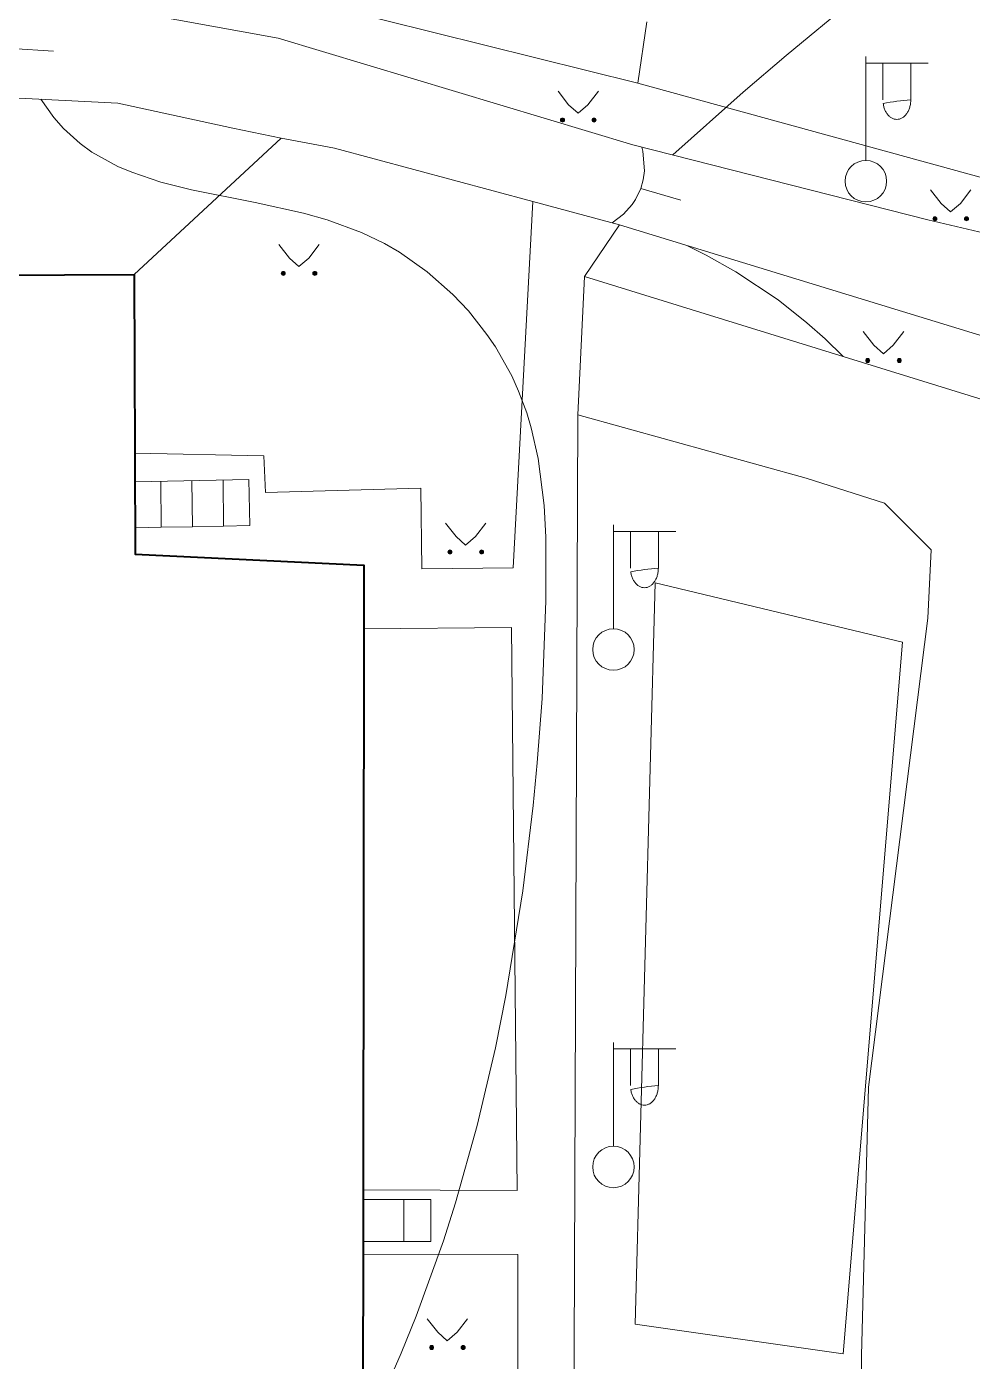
# Model space of a CAD drawing. Extents: x 1000 to 4000, y -5000 to -1000.
# Drawn here: x 1550.1 to 1595.7, y -4227.2 to -4163 of the extents above; entities that cross this region are included whole.
import ezdxf

# ---------------------------------------------------------------- set-up
doc = ezdxf.new("R2010")
doc.units = 0
doc.header["$MEASUREMENT"] = 0
for name, color, linetype in [('СЛОЙ_11', 7, 'CONTINUOUS'), ('СЛОЙ_24', 7, 'CONTINUOUS'), ('СЛОЙ_3', 7, 'CONTINUOUS'), ('СЛОЙ_37', 7, 'CONTINUOUS'), ('СЛОЙ_40', 7, 'CONTINUOUS'), ('СЛОЙ_41', 7, 'CONTINUOUS'), ('СЛОЙ_50', 7, 'CONTINUOUS'), ('СЛОЙ_6', 7, 'CONTINUOUS'), ('СЛОЙ_7', 7, 'CONTINUOUS')]:
    doc.layers.add(name, color=color, linetype=linetype)

msp = doc.modelspace()

# ---------------------------------------------------------------- linework, layer by layer
at = {"layer": 'СЛОЙ_11', "color": 253, "linetype": 'Continuous', "lineweight": 0}
for points in [[(1554.605, -4159.255), (1556.291, -4159.737), (1559.902, -4160.781), (1579.564, -4165.678)], [(1579.564, -4165.678), (1611.307, -4174.392)]]:
    msp.add_lwpolyline(points, dxfattribs=at)
at = {"layer": 'СЛОЙ_24', "color": 253, "linetype": 'Continuous', "lineweight": 0}
for p, q in [((1569.113, -4185.18), (1569.15, -4189.061)), ((1573.557, -4189.019), (1569.15, -4189.061)), ((1579.435, -4225.433), (1580.388, -4189.743)), ((1580.388, -4189.743), (1592.304, -4192.598)), ((1592.304, -4192.598), (1589.444, -4226.861)), ((1589.444, -4226.861), (1579.435, -4225.433))]:
    msp.add_line(p, q, dxfattribs=at)
for points in [[(1550.786, -4161.423), (1562.229, -4163.51), (1579.324, -4168.648), (1593.529, -4172.261), (1609.901, -4176.115), (1611.827, -4176.677), (1612.79, -4177.031)], [(1523.377, -4165.075), (1554.519, -4166.64), (1560.056, -4167.845), (1562.384, -4168.326)], [(1562.384, -4168.326), (1564.952, -4168.808)], [(1564.952, -4168.808), (1574.502, -4171.377)], [(1574.502, -4171.377), (1573.557, -4189.019)], [(1574.502, -4171.377), (1578.676, -4172.501)], [(1578.676, -4172.501), (1576.99, -4174.99)], [(1578.676, -4172.501), (1608.295, -4181.57)], [(1576.99, -4174.99), (1576.669, -4181.653)], [(1576.669, -4181.653), (1576.475, -4230.761), (1576.475, -4238.549), (1576.154, -4242.162), (1573.987, -4244.891), (1571.05, -4245.935), (1550.911, -4246.097)], [(1569.113, -4185.18), (1561.628, -4185.397), (1561.547, -4183.62), (1555.331, -4183.498)], [(1573.471, -4191.892), (1566.363, -4191.958)], [(1573.471, -4191.892), (1573.744, -4219.003)], [(1573.744, -4219.003), (1566.33, -4218.97)], [(1573.781, -4222.075), (1566.326, -4222.064)], [(1573.781, -4222.075), (1573.781, -4227.934)]]:
    msp.add_lwpolyline(points, dxfattribs=at)
at = {"layer": 'СЛОЙ_3', "color": 253, "linetype": 'Continuous', "lineweight": 0}
for p, q in [((1590.542, -4169.398), (1590.542, -4164.398)), ((1590.542, -4167.398), (1590.542, -4164.398)), ((1590.542, -4164.712), (1593.542, -4164.712)), ((1591.363, -4166.48), (1591.363, -4164.712)), ((1592.705, -4166.48), (1592.705, -4164.712)), ((1578.383, -4191.95), (1578.383, -4186.95)), ((1578.383, -4189.95), (1578.383, -4186.95)), ((1578.383, -4187.264), (1581.383, -4187.264)), ((1579.204, -4189.032), (1579.204, -4187.264)), ((1580.546, -4189.032), (1580.546, -4187.264)), ((1578.383, -4216.866), (1578.383, -4211.866)), ((1578.383, -4214.866), (1578.383, -4211.866)), ((1578.383, -4212.18), (1581.383, -4212.18)), ((1579.204, -4213.948), (1579.204, -4212.18)), ((1580.546, -4213.948), (1580.546, -4212.18))]:
    msp.add_line(p, q, dxfattribs=at)
for points in [[(1592.705, -4166.48, -0.035191), (1592.692, -4166.664, -0.036545), (1592.654, -4166.841, -0.03934), (1592.592, -4167.004, -0.0437), (1592.509, -4167.147, -0.049642), (1592.407, -4167.264, -0.056748), (1592.291, -4167.351, -0.0637), (1592.165, -4167.405, -0.068204), (1592.034, -4167.423, -0.068204), (1591.903, -4167.405, -0.0637), (1591.777, -4167.351, -0.056748), (1591.661, -4167.264, -0.049642), (1591.559, -4167.147, -0.0437), (1591.476, -4167.004, -0.03934), (1591.414, -4166.841, -0.036545), (1591.376, -4166.664, -0.035191)], [(1580.546, -4189.032, -0.035191), (1580.533, -4189.216, -0.036545), (1580.495, -4189.393, -0.03934), (1580.433, -4189.556, -0.0437), (1580.35, -4189.699, -0.049642), (1580.248, -4189.816, -0.056748), (1580.132, -4189.903, -0.0637), (1580.006, -4189.957, -0.068204), (1579.875, -4189.975, -0.068204), (1579.744, -4189.957, -0.0637), (1579.618, -4189.903, -0.056748), (1579.502, -4189.816, -0.049642), (1579.4, -4189.699, -0.0437), (1579.317, -4189.556, -0.03934), (1579.255, -4189.393, -0.036545), (1579.217, -4189.216, -0.035191)], [(1580.546, -4213.948, -0.035191), (1580.533, -4214.132, -0.036545), (1580.495, -4214.309, -0.03934), (1580.433, -4214.472, -0.0437), (1580.35, -4214.615, -0.049642), (1580.248, -4214.732, -0.056748), (1580.132, -4214.819, -0.0637), (1580.006, -4214.873, -0.068204), (1579.875, -4214.891, -0.068204), (1579.744, -4214.873, -0.0637), (1579.618, -4214.819, -0.056748), (1579.502, -4214.732, -0.049642), (1579.4, -4214.615, -0.0437), (1579.317, -4214.472, -0.03934), (1579.255, -4214.309, -0.036545), (1579.217, -4214.132, -0.035191)]]:
    msp.add_lwpolyline(points, format="xyb", close=True, dxfattribs=at)
for centre in [(1590.542, -4170.398), (1578.383, -4192.95), (1578.383, -4217.866)]:
    msp.add_circle(centre, 1, dxfattribs=at)
at = {"layer": 'СЛОЙ_37', "color": 253, "linetype": 'Continuous', "lineweight": 0}
for points in [[(1576.99, -4174.99), (1598.418, -4181.621), (1602.231, -4182.891), (1605.399, -4185.341), (1605.72, -4188.954), (1599.053, -4226.412), (1595.77, -4250.049), (1595.208, -4251.654), (1594.245, -4253.1), (1591.757, -4255.428), (1590.393, -4256.15), (1588.146, -4256.391), (1567.199, -4255.829), (1551.243, -4252.311)], [(1551.243, -4252.311), (1587.424, -4251.574), (1590.152, -4249.246), (1590.327, -4226.941), (1590.673, -4214.027), (1593.523, -4191.448), (1593.683, -4188.156), (1591.436, -4185.908), (1587.664, -4184.704), (1576.669, -4181.653)]]:
    msp.add_lwpolyline(points, dxfattribs=at)
at = {"layer": 'СЛОЙ_40', "color": 253, "linetype": 'Continuous', "lineweight": 0}
for points in [[(1579.992, -4162.728), (1579.564, -4165.678)], [(1555.292, -4174.898), (1562.384, -4168.326)]]:
    msp.add_lwpolyline(points, dxfattribs=at)
at = {"layer": 'СЛОЙ_41', "color": 253, "linetype": 'Continuous', "lineweight": 0}
for p, q in [((1575.715, -4166.067), (1576.225, -4166.717)), ((1577.665, -4166.067), (1577.155, -4166.717)), ((1576.225, -4166.717), (1576.685, -4167.127)), ((1577.155, -4166.717), (1576.685, -4167.127)), ((1593.652, -4170.822), (1594.162, -4171.472)), ((1595.602, -4170.822), (1595.092, -4171.472)), ((1594.162, -4171.472), (1594.622, -4171.882)), ((1595.092, -4171.472), (1594.622, -4171.882)), ((1562.265, -4173.452), (1562.775, -4174.102)), ((1564.215, -4173.452), (1563.705, -4174.102)), ((1562.775, -4174.102), (1563.235, -4174.512)), ((1563.705, -4174.102), (1563.235, -4174.512)), ((1590.417, -4177.645), (1590.927, -4178.295)), ((1592.367, -4177.645), (1591.857, -4178.295)), ((1590.927, -4178.295), (1591.387, -4178.705)), ((1591.857, -4178.295), (1591.387, -4178.705)), ((1570.295, -4186.864), (1570.805, -4187.514)), ((1572.245, -4186.864), (1571.735, -4187.514)), ((1570.805, -4187.514), (1571.265, -4187.924)), ((1571.735, -4187.514), (1571.265, -4187.924)), ((1569.41, -4225.173), (1569.92, -4225.823)), ((1571.36, -4225.173), (1570.85, -4225.823)), ((1569.92, -4225.823), (1570.38, -4226.233)), ((1570.85, -4225.823), (1570.38, -4226.233))]:
    msp.add_line(p, q, dxfattribs=at)
for centre in [(1575.929, -4167.455), (1577.45, -4167.455), (1593.866, -4172.21), (1595.387, -4172.21), (1562.479, -4174.84), (1564, -4174.84), (1590.631, -4179.033), (1592.152, -4179.033), (1570.509, -4188.252), (1572.03, -4188.252), (1569.624, -4226.561), (1571.145, -4226.561)]:
    msp.add_circle(centre, 0.0976, dxfattribs=at)
for points in [[(1575.833, -4167.474), (1575.831, -4167.455), (1575.833, -4167.436)], [(1575.838, -4167.492), (1575.833, -4167.436), (1575.838, -4167.418)], [(1575.833, -4167.474), (1575.833, -4167.436), (1575.838, -4167.492)], [(1575.847, -4167.509), (1575.838, -4167.418), (1575.847, -4167.401)], [(1575.838, -4167.492), (1575.838, -4167.418), (1575.847, -4167.509)], [(1575.86, -4167.524), (1575.847, -4167.401), (1575.86, -4167.386)], [(1575.847, -4167.509), (1575.847, -4167.401), (1575.86, -4167.524)], [(1575.874, -4167.536), (1575.86, -4167.386), (1575.874, -4167.374)], [(1575.86, -4167.524), (1575.86, -4167.386), (1575.874, -4167.536)], [(1575.891, -4167.545), (1575.874, -4167.374), (1575.891, -4167.365)], [(1575.874, -4167.536), (1575.874, -4167.374), (1575.891, -4167.545)], [(1575.91, -4167.551), (1575.891, -4167.365), (1575.91, -4167.359)], [(1575.891, -4167.545), (1575.891, -4167.365), (1575.91, -4167.551)], [(1575.929, -4167.553), (1575.91, -4167.359), (1575.929, -4167.357)], [(1575.91, -4167.551), (1575.91, -4167.359), (1575.929, -4167.553)], [(1577.354, -4167.474), (1577.352, -4167.455), (1577.354, -4167.436)], [(1577.359, -4167.492), (1577.354, -4167.436), (1577.359, -4167.418)], [(1577.354, -4167.474), (1577.354, -4167.436), (1577.359, -4167.492)], [(1577.368, -4167.509), (1577.359, -4167.418), (1577.368, -4167.401)], [(1577.359, -4167.492), (1577.359, -4167.418), (1577.368, -4167.509)], [(1577.381, -4167.524), (1577.368, -4167.401), (1577.381, -4167.386)], [(1577.368, -4167.509), (1577.368, -4167.401), (1577.381, -4167.524)], [(1577.395, -4167.536), (1577.381, -4167.386), (1577.395, -4167.374)], [(1577.381, -4167.524), (1577.381, -4167.386), (1577.395, -4167.536)], [(1577.412, -4167.545), (1577.395, -4167.374), (1577.412, -4167.365)], [(1577.395, -4167.536), (1577.395, -4167.374), (1577.412, -4167.545)], [(1577.431, -4167.551), (1577.412, -4167.365), (1577.431, -4167.359)], [(1577.412, -4167.545), (1577.412, -4167.365), (1577.431, -4167.551)], [(1577.45, -4167.553), (1577.431, -4167.359), (1577.45, -4167.357)], [(1577.431, -4167.551), (1577.431, -4167.359), (1577.45, -4167.553)], [(1593.77, -4172.229), (1593.768, -4172.21), (1593.77, -4172.191)], [(1593.775, -4172.247), (1593.77, -4172.191), (1593.775, -4172.173)], [(1593.77, -4172.229), (1593.77, -4172.191), (1593.775, -4172.247)], [(1593.784, -4172.264), (1593.775, -4172.173), (1593.784, -4172.156)], [(1593.775, -4172.247), (1593.775, -4172.173), (1593.784, -4172.264)], [(1593.797, -4172.279), (1593.784, -4172.156), (1593.797, -4172.141)], [(1593.784, -4172.264), (1593.784, -4172.156), (1593.797, -4172.279)], [(1593.811, -4172.291), (1593.797, -4172.141), (1593.811, -4172.129)], [(1593.797, -4172.279), (1593.797, -4172.141), (1593.811, -4172.291)], [(1593.828, -4172.3), (1593.811, -4172.129), (1593.828, -4172.12)], [(1593.811, -4172.291), (1593.811, -4172.129), (1593.828, -4172.3)], [(1593.847, -4172.306), (1593.828, -4172.12), (1593.847, -4172.114)], [(1593.828, -4172.3), (1593.828, -4172.12), (1593.847, -4172.306)], [(1593.866, -4172.308), (1593.847, -4172.114), (1593.866, -4172.112)], [(1593.847, -4172.306), (1593.847, -4172.114), (1593.866, -4172.308)], [(1595.291, -4172.229), (1595.289, -4172.21), (1595.291, -4172.191)], [(1595.296, -4172.247), (1595.291, -4172.191), (1595.296, -4172.173)], [(1595.291, -4172.229), (1595.291, -4172.191), (1595.296, -4172.247)], [(1595.305, -4172.264), (1595.296, -4172.173), (1595.305, -4172.156)], [(1595.296, -4172.247), (1595.296, -4172.173), (1595.305, -4172.264)], [(1595.318, -4172.279), (1595.305, -4172.156), (1595.318, -4172.141)], [(1595.305, -4172.264), (1595.305, -4172.156), (1595.318, -4172.279)], [(1595.332, -4172.291), (1595.318, -4172.141), (1595.332, -4172.129)], [(1595.318, -4172.279), (1595.318, -4172.141), (1595.332, -4172.291)], [(1595.349, -4172.3), (1595.332, -4172.129), (1595.349, -4172.12)], [(1595.332, -4172.291), (1595.332, -4172.129), (1595.349, -4172.3)], [(1595.368, -4172.306), (1595.349, -4172.12), (1595.368, -4172.114)], [(1595.349, -4172.3), (1595.349, -4172.12), (1595.368, -4172.306)], [(1595.387, -4172.308), (1595.368, -4172.114), (1595.387, -4172.112)], [(1595.368, -4172.306), (1595.368, -4172.114), (1595.387, -4172.308)], [(1562.383, -4174.859), (1562.381, -4174.84), (1562.383, -4174.821)], [(1562.388, -4174.877), (1562.383, -4174.821), (1562.388, -4174.803)], [(1562.383, -4174.859), (1562.383, -4174.821), (1562.388, -4174.877)], [(1562.397, -4174.894), (1562.388, -4174.803), (1562.397, -4174.786)], [(1562.388, -4174.877), (1562.388, -4174.803), (1562.397, -4174.894)], [(1562.41, -4174.909), (1562.397, -4174.786), (1562.41, -4174.771)], [(1562.397, -4174.894), (1562.397, -4174.786), (1562.41, -4174.909)], [(1562.424, -4174.921), (1562.41, -4174.771), (1562.424, -4174.759)], [(1562.41, -4174.909), (1562.41, -4174.771), (1562.424, -4174.921)], [(1562.441, -4174.93), (1562.424, -4174.759), (1562.441, -4174.75)], [(1562.424, -4174.921), (1562.424, -4174.759), (1562.441, -4174.93)], [(1562.46, -4174.936), (1562.441, -4174.75), (1562.46, -4174.744)], [(1562.441, -4174.93), (1562.441, -4174.75), (1562.46, -4174.936)], [(1562.479, -4174.938), (1562.46, -4174.744), (1562.479, -4174.742)], [(1562.46, -4174.936), (1562.46, -4174.744), (1562.479, -4174.938)], [(1563.904, -4174.859), (1563.902, -4174.84), (1563.904, -4174.821)], [(1563.909, -4174.877), (1563.904, -4174.821), (1563.909, -4174.803)], [(1563.904, -4174.859), (1563.904, -4174.821), (1563.909, -4174.877)], [(1563.918, -4174.894), (1563.909, -4174.803), (1563.918, -4174.786)], [(1563.909, -4174.877), (1563.909, -4174.803), (1563.918, -4174.894)], [(1563.931, -4174.909), (1563.918, -4174.786), (1563.931, -4174.771)], [(1563.918, -4174.894), (1563.918, -4174.786), (1563.931, -4174.909)], [(1563.945, -4174.921), (1563.931, -4174.771), (1563.945, -4174.759)], [(1563.931, -4174.909), (1563.931, -4174.771), (1563.945, -4174.921)], [(1563.962, -4174.93), (1563.945, -4174.759), (1563.962, -4174.75)], [(1563.945, -4174.921), (1563.945, -4174.759), (1563.962, -4174.93)], [(1563.981, -4174.936), (1563.962, -4174.75), (1563.981, -4174.744)], [(1563.962, -4174.93), (1563.962, -4174.75), (1563.981, -4174.936)], [(1564, -4174.938), (1563.981, -4174.744), (1564, -4174.742)], [(1563.981, -4174.936), (1563.981, -4174.744), (1564, -4174.938)], [(1590.535, -4179.052), (1590.533, -4179.033), (1590.535, -4179.014)], [(1590.54, -4179.07), (1590.535, -4179.014), (1590.54, -4178.996)], [(1590.535, -4179.052), (1590.535, -4179.014), (1590.54, -4179.07)], [(1590.549, -4179.087), (1590.54, -4178.996), (1590.549, -4178.979)], [(1590.54, -4179.07), (1590.54, -4178.996), (1590.549, -4179.087)], [(1590.562, -4179.102), (1590.549, -4178.979), (1590.562, -4178.964)], [(1590.549, -4179.087), (1590.549, -4178.979), (1590.562, -4179.102)], [(1590.576, -4179.114), (1590.562, -4178.964), (1590.576, -4178.952)], [(1590.562, -4179.102), (1590.562, -4178.964), (1590.576, -4179.114)], [(1590.593, -4179.123), (1590.576, -4178.952), (1590.593, -4178.943)], [(1590.576, -4179.114), (1590.576, -4178.952), (1590.593, -4179.123)], [(1590.612, -4179.129), (1590.593, -4178.943), (1590.612, -4178.937)], [(1590.593, -4179.123), (1590.593, -4178.943), (1590.612, -4179.129)], [(1590.631, -4179.131), (1590.612, -4178.937), (1590.631, -4178.935)], [(1590.612, -4179.129), (1590.612, -4178.937), (1590.631, -4179.131)], [(1592.056, -4179.052), (1592.054, -4179.033), (1592.056, -4179.014)], [(1592.061, -4179.07), (1592.056, -4179.014), (1592.061, -4178.996)], [(1592.056, -4179.052), (1592.056, -4179.014), (1592.061, -4179.07)], [(1592.07, -4179.087), (1592.061, -4178.996), (1592.07, -4178.979)], [(1592.061, -4179.07), (1592.061, -4178.996), (1592.07, -4179.087)], [(1592.083, -4179.102), (1592.07, -4178.979), (1592.083, -4178.964)], [(1592.07, -4179.087), (1592.07, -4178.979), (1592.083, -4179.102)], [(1592.097, -4179.114), (1592.083, -4178.964), (1592.097, -4178.952)], [(1592.083, -4179.102), (1592.083, -4178.964), (1592.097, -4179.114)], [(1592.114, -4179.123), (1592.097, -4178.952), (1592.114, -4178.943)], [(1592.097, -4179.114), (1592.097, -4178.952), (1592.114, -4179.123)], [(1592.133, -4179.129), (1592.114, -4178.943), (1592.133, -4178.937)], [(1592.114, -4179.123), (1592.114, -4178.943), (1592.133, -4179.129)], [(1592.152, -4179.131), (1592.133, -4178.937), (1592.152, -4178.935)], [(1592.133, -4179.129), (1592.133, -4178.937), (1592.152, -4179.131)], [(1570.413, -4188.271), (1570.411, -4188.252), (1570.413, -4188.233)], [(1570.418, -4188.289), (1570.413, -4188.233), (1570.418, -4188.215)], [(1570.413, -4188.271), (1570.413, -4188.233), (1570.418, -4188.289)], [(1570.427, -4188.306), (1570.418, -4188.215), (1570.427, -4188.198)], [(1570.418, -4188.289), (1570.418, -4188.215), (1570.427, -4188.306)], [(1570.44, -4188.321), (1570.427, -4188.198), (1570.44, -4188.183)], [(1570.427, -4188.306), (1570.427, -4188.198), (1570.44, -4188.321)], [(1570.454, -4188.333), (1570.44, -4188.183), (1570.454, -4188.171)], [(1570.44, -4188.321), (1570.44, -4188.183), (1570.454, -4188.333)], [(1570.471, -4188.342), (1570.454, -4188.171), (1570.471, -4188.162)], [(1570.454, -4188.333), (1570.454, -4188.171), (1570.471, -4188.342)], [(1570.49, -4188.348), (1570.471, -4188.162), (1570.49, -4188.156)], [(1570.471, -4188.342), (1570.471, -4188.162), (1570.49, -4188.348)], [(1570.509, -4188.35), (1570.49, -4188.156), (1570.509, -4188.154)], [(1570.49, -4188.348), (1570.49, -4188.156), (1570.509, -4188.35)], [(1571.934, -4188.271), (1571.932, -4188.252), (1571.934, -4188.233)], [(1571.939, -4188.289), (1571.934, -4188.233), (1571.939, -4188.215)], [(1571.934, -4188.271), (1571.934, -4188.233), (1571.939, -4188.289)], [(1571.948, -4188.306), (1571.939, -4188.215), (1571.948, -4188.198)], [(1571.939, -4188.289), (1571.939, -4188.215), (1571.948, -4188.306)], [(1571.961, -4188.321), (1571.948, -4188.198), (1571.961, -4188.183)], [(1571.948, -4188.306), (1571.948, -4188.198), (1571.961, -4188.321)], [(1571.975, -4188.333), (1571.961, -4188.183), (1571.975, -4188.171)], [(1571.961, -4188.321), (1571.961, -4188.183), (1571.975, -4188.333)], [(1571.992, -4188.342), (1571.975, -4188.171), (1571.992, -4188.162)], [(1571.975, -4188.333), (1571.975, -4188.171), (1571.992, -4188.342)], [(1572.011, -4188.348), (1571.992, -4188.162), (1572.011, -4188.156)], [(1571.992, -4188.342), (1571.992, -4188.162), (1572.011, -4188.348)], [(1572.03, -4188.35), (1572.011, -4188.156), (1572.03, -4188.154)], [(1572.011, -4188.348), (1572.011, -4188.156), (1572.03, -4188.35)], [(1569.528, -4226.58), (1569.526, -4226.561), (1569.528, -4226.542)], [(1569.533, -4226.598), (1569.528, -4226.542), (1569.533, -4226.524)], [(1569.528, -4226.58), (1569.528, -4226.542), (1569.533, -4226.598)], [(1569.542, -4226.615), (1569.533, -4226.524), (1569.542, -4226.507)], [(1569.533, -4226.598), (1569.533, -4226.524), (1569.542, -4226.615)], [(1569.555, -4226.63), (1569.542, -4226.507), (1569.555, -4226.492)], [(1569.542, -4226.615), (1569.542, -4226.507), (1569.555, -4226.63)], [(1569.569, -4226.642), (1569.555, -4226.492), (1569.569, -4226.48)], [(1569.555, -4226.63), (1569.555, -4226.492), (1569.569, -4226.642)], [(1569.586, -4226.651), (1569.569, -4226.48), (1569.586, -4226.471)], [(1569.569, -4226.642), (1569.569, -4226.48), (1569.586, -4226.651)], [(1569.605, -4226.657), (1569.586, -4226.471), (1569.605, -4226.465)], [(1569.586, -4226.651), (1569.586, -4226.471), (1569.605, -4226.657)], [(1569.624, -4226.659), (1569.605, -4226.465), (1569.624, -4226.463)], [(1569.605, -4226.657), (1569.605, -4226.465), (1569.624, -4226.659)], [(1571.049, -4226.58), (1571.047, -4226.561), (1571.049, -4226.542)], [(1571.054, -4226.598), (1571.049, -4226.542), (1571.054, -4226.524)], [(1571.049, -4226.58), (1571.049, -4226.542), (1571.054, -4226.598)], [(1571.063, -4226.615), (1571.054, -4226.524), (1571.063, -4226.507)], [(1571.054, -4226.598), (1571.054, -4226.524), (1571.063, -4226.615)], [(1571.076, -4226.63), (1571.063, -4226.507), (1571.076, -4226.492)], [(1571.063, -4226.615), (1571.063, -4226.507), (1571.076, -4226.63)], [(1571.09, -4226.642), (1571.076, -4226.492), (1571.09, -4226.48)], [(1571.076, -4226.63), (1571.076, -4226.492), (1571.09, -4226.642)], [(1571.107, -4226.651), (1571.09, -4226.48), (1571.107, -4226.471)], [(1571.09, -4226.642), (1571.09, -4226.48), (1571.107, -4226.651)], [(1571.126, -4226.657), (1571.107, -4226.471), (1571.126, -4226.465)], [(1571.107, -4226.651), (1571.107, -4226.471), (1571.126, -4226.657)], [(1571.145, -4226.659), (1571.126, -4226.465), (1571.145, -4226.463)], [(1571.126, -4226.657), (1571.126, -4226.465), (1571.145, -4226.659)]]:
    msp.add_solid(points, dxfattribs=at)
at = {"layer": 'СЛОЙ_41', "color": 253, "linetype": 'Continuous', "lineweight": 0, "extrusion": (0, 0, -1)}
for points in [[(-1575.929, -4167.553), (-1575.929, -4167.357), (-1575.948, -4167.551)], [(-1575.948, -4167.551), (-1575.929, -4167.357), (-1575.948, -4167.359)], [(-1575.948, -4167.551), (-1575.948, -4167.359), (-1575.966, -4167.545)], [(-1575.966, -4167.545), (-1575.948, -4167.359), (-1575.966, -4167.365)], [(-1575.966, -4167.545), (-1575.966, -4167.365), (-1575.983, -4167.536)], [(-1575.983, -4167.536), (-1575.966, -4167.365), (-1575.983, -4167.374)], [(-1575.983, -4167.536), (-1575.983, -4167.374), (-1575.998, -4167.524)], [(-1575.998, -4167.524), (-1575.983, -4167.374), (-1575.998, -4167.386)], [(-1575.998, -4167.524), (-1575.998, -4167.386), (-1576.01, -4167.509)], [(-1576.01, -4167.509), (-1575.998, -4167.386), (-1576.01, -4167.401)], [(-1576.01, -4167.509), (-1576.01, -4167.401), (-1576.019, -4167.492)], [(-1576.019, -4167.492), (-1576.01, -4167.401), (-1576.019, -4167.418)], [(-1576.019, -4167.492), (-1576.019, -4167.418), (-1576.024, -4167.474)], [(-1576.024, -4167.474), (-1576.019, -4167.418), (-1576.024, -4167.436)], [(-1576.024, -4167.474), (-1576.024, -4167.436), (-1576.026, -4167.455)], [(-1577.45, -4167.553), (-1577.45, -4167.357), (-1577.469, -4167.551)], [(-1577.469, -4167.551), (-1577.45, -4167.357), (-1577.469, -4167.359)], [(-1577.469, -4167.551), (-1577.469, -4167.359), (-1577.487, -4167.545)], [(-1577.487, -4167.545), (-1577.469, -4167.359), (-1577.487, -4167.365)], [(-1577.487, -4167.545), (-1577.487, -4167.365), (-1577.504, -4167.536)], [(-1577.504, -4167.536), (-1577.487, -4167.365), (-1577.504, -4167.374)], [(-1577.504, -4167.536), (-1577.504, -4167.374), (-1577.519, -4167.524)], [(-1577.519, -4167.524), (-1577.504, -4167.374), (-1577.519, -4167.386)], [(-1577.519, -4167.524), (-1577.519, -4167.386), (-1577.531, -4167.509)], [(-1577.531, -4167.509), (-1577.519, -4167.386), (-1577.531, -4167.401)], [(-1577.531, -4167.509), (-1577.531, -4167.401), (-1577.54, -4167.492)], [(-1577.54, -4167.492), (-1577.531, -4167.401), (-1577.54, -4167.418)], [(-1577.54, -4167.492), (-1577.54, -4167.418), (-1577.545, -4167.474)], [(-1577.545, -4167.474), (-1577.54, -4167.418), (-1577.545, -4167.436)], [(-1577.545, -4167.474), (-1577.545, -4167.436), (-1577.547, -4167.455)], [(-1593.866, -4172.308), (-1593.866, -4172.112), (-1593.885, -4172.306)], [(-1593.885, -4172.306), (-1593.866, -4172.112), (-1593.885, -4172.114)], [(-1593.885, -4172.306), (-1593.885, -4172.114), (-1593.903, -4172.3)], [(-1593.903, -4172.3), (-1593.885, -4172.114), (-1593.903, -4172.12)], [(-1593.903, -4172.3), (-1593.903, -4172.12), (-1593.92, -4172.291)], [(-1593.92, -4172.291), (-1593.903, -4172.12), (-1593.92, -4172.129)], [(-1593.92, -4172.291), (-1593.92, -4172.129), (-1593.935, -4172.279)], [(-1593.935, -4172.279), (-1593.92, -4172.129), (-1593.935, -4172.141)], [(-1593.935, -4172.279), (-1593.935, -4172.141), (-1593.947, -4172.264)], [(-1593.947, -4172.264), (-1593.935, -4172.141), (-1593.947, -4172.156)], [(-1593.947, -4172.264), (-1593.947, -4172.156), (-1593.956, -4172.247)], [(-1593.956, -4172.247), (-1593.947, -4172.156), (-1593.956, -4172.173)], [(-1593.956, -4172.247), (-1593.956, -4172.173), (-1593.961, -4172.229)], [(-1593.961, -4172.229), (-1593.956, -4172.173), (-1593.961, -4172.191)], [(-1593.961, -4172.229), (-1593.961, -4172.191), (-1593.963, -4172.21)], [(-1595.387, -4172.308), (-1595.387, -4172.112), (-1595.406, -4172.306)], [(-1595.406, -4172.306), (-1595.387, -4172.112), (-1595.406, -4172.114)], [(-1595.406, -4172.306), (-1595.406, -4172.114), (-1595.424, -4172.3)], [(-1595.424, -4172.3), (-1595.406, -4172.114), (-1595.424, -4172.12)], [(-1595.424, -4172.3), (-1595.424, -4172.12), (-1595.441, -4172.291)], [(-1595.441, -4172.291), (-1595.424, -4172.12), (-1595.441, -4172.129)], [(-1595.441, -4172.291), (-1595.441, -4172.129), (-1595.456, -4172.279)], [(-1595.456, -4172.279), (-1595.441, -4172.129), (-1595.456, -4172.141)], [(-1595.456, -4172.279), (-1595.456, -4172.141), (-1595.468, -4172.264)], [(-1595.468, -4172.264), (-1595.456, -4172.141), (-1595.468, -4172.156)], [(-1595.468, -4172.264), (-1595.468, -4172.156), (-1595.477, -4172.247)], [(-1595.477, -4172.247), (-1595.468, -4172.156), (-1595.477, -4172.173)], [(-1595.477, -4172.247), (-1595.477, -4172.173), (-1595.482, -4172.229)], [(-1595.482, -4172.229), (-1595.477, -4172.173), (-1595.482, -4172.191)], [(-1595.482, -4172.229), (-1595.482, -4172.191), (-1595.484, -4172.21)], [(-1562.479, -4174.938), (-1562.479, -4174.742), (-1562.498, -4174.936)], [(-1562.498, -4174.936), (-1562.479, -4174.742), (-1562.498, -4174.744)], [(-1562.498, -4174.936), (-1562.498, -4174.744), (-1562.516, -4174.93)], [(-1562.516, -4174.93), (-1562.498, -4174.744), (-1562.516, -4174.75)], [(-1562.516, -4174.93), (-1562.516, -4174.75), (-1562.533, -4174.921)], [(-1562.533, -4174.921), (-1562.516, -4174.75), (-1562.533, -4174.759)], [(-1562.533, -4174.921), (-1562.533, -4174.759), (-1562.548, -4174.909)], [(-1562.548, -4174.909), (-1562.533, -4174.759), (-1562.548, -4174.771)], [(-1562.548, -4174.909), (-1562.548, -4174.771), (-1562.56, -4174.894)], [(-1562.56, -4174.894), (-1562.548, -4174.771), (-1562.56, -4174.786)], [(-1562.56, -4174.894), (-1562.56, -4174.786), (-1562.569, -4174.877)], [(-1562.569, -4174.877), (-1562.56, -4174.786), (-1562.569, -4174.803)], [(-1562.569, -4174.877), (-1562.569, -4174.803), (-1562.574, -4174.859)], [(-1562.574, -4174.859), (-1562.569, -4174.803), (-1562.574, -4174.821)], [(-1562.574, -4174.859), (-1562.574, -4174.821), (-1562.576, -4174.84)], [(-1564, -4174.938), (-1564, -4174.742), (-1564.019, -4174.936)], [(-1564.019, -4174.936), (-1564, -4174.742), (-1564.019, -4174.744)], [(-1564.019, -4174.936), (-1564.019, -4174.744), (-1564.037, -4174.93)], [(-1564.037, -4174.93), (-1564.019, -4174.744), (-1564.037, -4174.75)], [(-1564.037, -4174.93), (-1564.037, -4174.75), (-1564.054, -4174.921)], [(-1564.054, -4174.921), (-1564.037, -4174.75), (-1564.054, -4174.759)], [(-1564.054, -4174.921), (-1564.054, -4174.759), (-1564.069, -4174.909)], [(-1564.069, -4174.909), (-1564.054, -4174.759), (-1564.069, -4174.771)], [(-1564.069, -4174.909), (-1564.069, -4174.771), (-1564.081, -4174.894)], [(-1564.081, -4174.894), (-1564.069, -4174.771), (-1564.081, -4174.786)], [(-1564.081, -4174.894), (-1564.081, -4174.786), (-1564.09, -4174.877)], [(-1564.09, -4174.877), (-1564.081, -4174.786), (-1564.09, -4174.803)], [(-1564.09, -4174.877), (-1564.09, -4174.803), (-1564.095, -4174.859)], [(-1564.095, -4174.859), (-1564.09, -4174.803), (-1564.095, -4174.821)], [(-1564.095, -4174.859), (-1564.095, -4174.821), (-1564.097, -4174.84)], [(-1590.631, -4179.131), (-1590.631, -4178.935), (-1590.65, -4179.129)], [(-1590.65, -4179.129), (-1590.631, -4178.935), (-1590.65, -4178.937)], [(-1590.65, -4179.129), (-1590.65, -4178.937), (-1590.668, -4179.123)], [(-1590.668, -4179.123), (-1590.65, -4178.937), (-1590.668, -4178.943)], [(-1590.668, -4179.123), (-1590.668, -4178.943), (-1590.685, -4179.114)], [(-1590.685, -4179.114), (-1590.668, -4178.943), (-1590.685, -4178.952)], [(-1590.685, -4179.114), (-1590.685, -4178.952), (-1590.7, -4179.102)], [(-1590.7, -4179.102), (-1590.685, -4178.952), (-1590.7, -4178.964)], [(-1590.7, -4179.102), (-1590.7, -4178.964), (-1590.712, -4179.087)], [(-1590.712, -4179.087), (-1590.7, -4178.964), (-1590.712, -4178.979)], [(-1590.712, -4179.087), (-1590.712, -4178.979), (-1590.721, -4179.07)], [(-1590.721, -4179.07), (-1590.712, -4178.979), (-1590.721, -4178.996)], [(-1590.721, -4179.07), (-1590.721, -4178.996), (-1590.726, -4179.052)], [(-1590.726, -4179.052), (-1590.721, -4178.996), (-1590.726, -4179.014)], [(-1590.726, -4179.052), (-1590.726, -4179.014), (-1590.728, -4179.033)], [(-1592.152, -4179.131), (-1592.152, -4178.935), (-1592.171, -4179.129)], [(-1592.171, -4179.129), (-1592.152, -4178.935), (-1592.171, -4178.937)], [(-1592.171, -4179.129), (-1592.171, -4178.937), (-1592.189, -4179.123)], [(-1592.189, -4179.123), (-1592.171, -4178.937), (-1592.189, -4178.943)], [(-1592.189, -4179.123), (-1592.189, -4178.943), (-1592.206, -4179.114)], [(-1592.206, -4179.114), (-1592.189, -4178.943), (-1592.206, -4178.952)], [(-1592.206, -4179.114), (-1592.206, -4178.952), (-1592.221, -4179.102)], [(-1592.221, -4179.102), (-1592.206, -4178.952), (-1592.221, -4178.964)], [(-1592.221, -4179.102), (-1592.221, -4178.964), (-1592.233, -4179.087)], [(-1592.233, -4179.087), (-1592.221, -4178.964), (-1592.233, -4178.979)], [(-1592.233, -4179.087), (-1592.233, -4178.979), (-1592.242, -4179.07)], [(-1592.242, -4179.07), (-1592.233, -4178.979), (-1592.242, -4178.996)], [(-1592.242, -4179.07), (-1592.242, -4178.996), (-1592.247, -4179.052)], [(-1592.247, -4179.052), (-1592.242, -4178.996), (-1592.247, -4179.014)], [(-1592.247, -4179.052), (-1592.247, -4179.014), (-1592.249, -4179.033)], [(-1570.509, -4188.35), (-1570.509, -4188.154), (-1570.528, -4188.348)], [(-1570.528, -4188.348), (-1570.509, -4188.154), (-1570.528, -4188.156)], [(-1570.528, -4188.348), (-1570.528, -4188.156), (-1570.546, -4188.342)], [(-1570.546, -4188.342), (-1570.528, -4188.156), (-1570.546, -4188.162)], [(-1570.546, -4188.342), (-1570.546, -4188.162), (-1570.563, -4188.333)], [(-1570.563, -4188.333), (-1570.546, -4188.162), (-1570.563, -4188.171)], [(-1570.563, -4188.333), (-1570.563, -4188.171), (-1570.578, -4188.321)], [(-1570.578, -4188.321), (-1570.563, -4188.171), (-1570.578, -4188.183)], [(-1570.578, -4188.321), (-1570.578, -4188.183), (-1570.59, -4188.306)], [(-1570.59, -4188.306), (-1570.578, -4188.183), (-1570.59, -4188.198)], [(-1570.59, -4188.306), (-1570.59, -4188.198), (-1570.599, -4188.289)], [(-1570.599, -4188.289), (-1570.59, -4188.198), (-1570.599, -4188.215)], [(-1570.599, -4188.289), (-1570.599, -4188.215), (-1570.604, -4188.271)], [(-1570.604, -4188.271), (-1570.599, -4188.215), (-1570.604, -4188.233)], [(-1570.604, -4188.271), (-1570.604, -4188.233), (-1570.606, -4188.252)], [(-1572.03, -4188.35), (-1572.03, -4188.154), (-1572.049, -4188.348)], [(-1572.049, -4188.348), (-1572.03, -4188.154), (-1572.049, -4188.156)], [(-1572.049, -4188.348), (-1572.049, -4188.156), (-1572.067, -4188.342)], [(-1572.067, -4188.342), (-1572.049, -4188.156), (-1572.067, -4188.162)], [(-1572.067, -4188.342), (-1572.067, -4188.162), (-1572.084, -4188.333)], [(-1572.084, -4188.333), (-1572.067, -4188.162), (-1572.084, -4188.171)], [(-1572.084, -4188.333), (-1572.084, -4188.171), (-1572.099, -4188.321)], [(-1572.099, -4188.321), (-1572.084, -4188.171), (-1572.099, -4188.183)], [(-1572.099, -4188.321), (-1572.099, -4188.183), (-1572.111, -4188.306)], [(-1572.111, -4188.306), (-1572.099, -4188.183), (-1572.111, -4188.198)], [(-1572.111, -4188.306), (-1572.111, -4188.198), (-1572.12, -4188.289)], [(-1572.12, -4188.289), (-1572.111, -4188.198), (-1572.12, -4188.215)], [(-1572.12, -4188.289), (-1572.12, -4188.215), (-1572.125, -4188.271)], [(-1572.125, -4188.271), (-1572.12, -4188.215), (-1572.125, -4188.233)], [(-1572.125, -4188.271), (-1572.125, -4188.233), (-1572.127, -4188.252)], [(-1569.624, -4226.659), (-1569.624, -4226.463), (-1569.643, -4226.657)], [(-1569.643, -4226.657), (-1569.624, -4226.463), (-1569.643, -4226.465)], [(-1569.643, -4226.657), (-1569.643, -4226.465), (-1569.661, -4226.651)], [(-1569.661, -4226.651), (-1569.643, -4226.465), (-1569.661, -4226.471)], [(-1569.661, -4226.651), (-1569.661, -4226.471), (-1569.678, -4226.642)], [(-1569.678, -4226.642), (-1569.661, -4226.471), (-1569.678, -4226.48)], [(-1569.678, -4226.642), (-1569.678, -4226.48), (-1569.693, -4226.63)], [(-1569.693, -4226.63), (-1569.678, -4226.48), (-1569.693, -4226.492)], [(-1569.693, -4226.63), (-1569.693, -4226.492), (-1569.705, -4226.615)], [(-1569.705, -4226.615), (-1569.693, -4226.492), (-1569.705, -4226.507)], [(-1569.705, -4226.615), (-1569.705, -4226.507), (-1569.714, -4226.598)], [(-1569.714, -4226.598), (-1569.705, -4226.507), (-1569.714, -4226.524)], [(-1569.714, -4226.598), (-1569.714, -4226.524), (-1569.719, -4226.58)], [(-1569.719, -4226.58), (-1569.714, -4226.524), (-1569.719, -4226.542)], [(-1569.719, -4226.58), (-1569.719, -4226.542), (-1569.721, -4226.561)], [(-1571.145, -4226.659), (-1571.145, -4226.463), (-1571.164, -4226.657)], [(-1571.164, -4226.657), (-1571.145, -4226.463), (-1571.164, -4226.465)], [(-1571.164, -4226.657), (-1571.164, -4226.465), (-1571.182, -4226.651)], [(-1571.182, -4226.651), (-1571.164, -4226.465), (-1571.182, -4226.471)], [(-1571.182, -4226.651), (-1571.182, -4226.471), (-1571.199, -4226.642)], [(-1571.199, -4226.642), (-1571.182, -4226.471), (-1571.199, -4226.48)], [(-1571.199, -4226.642), (-1571.199, -4226.48), (-1571.214, -4226.63)], [(-1571.214, -4226.63), (-1571.199, -4226.48), (-1571.214, -4226.492)], [(-1571.214, -4226.63), (-1571.214, -4226.492), (-1571.226, -4226.615)], [(-1571.226, -4226.615), (-1571.214, -4226.492), (-1571.226, -4226.507)], [(-1571.226, -4226.615), (-1571.226, -4226.507), (-1571.235, -4226.598)], [(-1571.235, -4226.598), (-1571.226, -4226.507), (-1571.235, -4226.524)], [(-1571.235, -4226.598), (-1571.235, -4226.524), (-1571.24, -4226.58)], [(-1571.24, -4226.58), (-1571.235, -4226.524), (-1571.24, -4226.542)], [(-1571.24, -4226.58), (-1571.24, -4226.542), (-1571.242, -4226.561)]]:
    msp.add_solid(points, dxfattribs=at)
at = {"layer": 'СЛОЙ_50', "color": 253, "linetype": 'Continuous', "lineweight": 0}
msp.add_line((1579.702, -4170.757), (1581.624, -4171.307), dxfattribs=at)
for points in [[(1589.936, -4161.687), (1586.698, -4164.345), (1584.627, -4166.117), (1581.248, -4169.137)], [(1549.414, -4164.003), (1551.409, -4164.14)], [(1566.315, -4231.053), (1568.156, -4226.833), (1568.886, -4225.053), (1570.197, -4221.43), (1570.783, -4219.593), (1571.822, -4215.877), (1572.698, -4212.123), (1573.197, -4209.609), (1574.013, -4204.576), (1574.517, -4200.464), (1574.714, -4198.408), (1574.943, -4195.31), (1575.132, -4190.613), (1575.129, -4187.538), (1575.045, -4186.008), (1574.757, -4183.749), (1574.425, -4182.281), (1574.209, -4181.561), (1573.816, -4180.504), (1573.485, -4179.778), (1572.695, -4178.379), (1572.292, -4177.783), (1571.395, -4176.65), (1570.648, -4175.856), (1569.419, -4174.769), (1568.072, -4173.822), (1567.359, -4173.407), (1566.245, -4172.864), (1564.592, -4172.259), (1563.453, -4171.94), (1561.131, -4171.43), (1558.057, -4170.813), (1556.583, -4170.44), (1555.181, -4169.972), (1554.515, -4169.689), (1553.267, -4169.001), (1552.691, -4168.585), (1551.894, -4167.859), (1551.43, -4167.325), (1550.799, -4166.453)], [(1579.751, -4168.757), (1579.806, -4168.959), (1579.874, -4169.902), (1579.818, -4170.338), (1579.702, -4170.757), (1579.451, -4171.278), (1579.285, -4171.523), (1578.872, -4171.981), (1578.315, -4172.404)], [(1581.923, -4173.495), (1582.848, -4173.956), (1584.276, -4174.759), (1586.31, -4176.117), (1587.698, -4177.214), (1588.586, -4177.998), (1589.453, -4178.847)]]:
    msp.add_lwpolyline(points, dxfattribs=at)
at = {"layer": 'СЛОЙ_6', "color": 253, "linetype": 'Continuous', "lineweight": 40}
for points in [[(1518.426, -4175.066), (1555.292, -4174.898)], [(1555.292, -4174.898), (1555.331, -4183.498)], [(1555.331, -4183.498), (1555.337, -4184.877)], [(1555.337, -4184.877), (1555.347, -4187.09)], [(1555.347, -4187.09), (1555.353, -4188.363), (1566.367, -4188.888), (1566.363, -4191.958)], [(1566.363, -4191.958), (1566.33, -4218.97)], [(1566.33, -4218.97), (1566.329, -4219.426)], [(1566.329, -4219.426), (1566.327, -4221.456)], [(1566.327, -4221.456), (1566.326, -4222.064)], [(1566.326, -4222.064), (1566.319, -4228.054)]]:
    msp.add_lwpolyline(points, dxfattribs=at)
at = {"layer": 'СЛОЙ_7', "color": 253, "linetype": 'Continuous', "lineweight": 0}
for p, q in [((1560.821, -4184.769), (1555.337, -4184.877)), ((1556.579, -4184.852), (1556.606, -4187.066)), ((1558.079, -4184.823), (1558.106, -4187.036)), ((1559.579, -4184.793), (1559.606, -4187.007)), ((1560.864, -4186.982), (1560.821, -4184.769)), ((1555.347, -4187.09), (1556.606, -4187.066)), ((1556.606, -4187.066), (1558.106, -4187.036)), ((1558.106, -4187.036), (1559.606, -4187.007)), ((1559.606, -4187.007), (1560.864, -4186.982)), ((1566.329, -4219.426), (1568.287, -4219.428)), ((1568.284, -4221.458), (1568.287, -4219.428)), ((1568.287, -4219.428), (1569.587, -4219.43)), ((1569.584, -4221.46), (1569.587, -4219.43)), ((1566.327, -4221.456), (1568.284, -4221.458)), ((1568.284, -4221.458), (1569.584, -4221.46))]:
    msp.add_line(p, q, dxfattribs=at)

doc.saveas('drawing.dxf')
